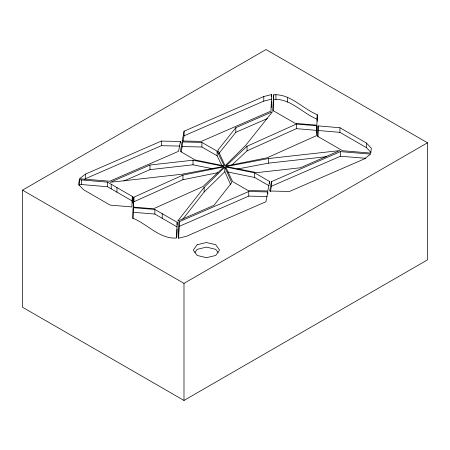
<?xml version="1.0" encoding="UTF-8"?>
<svg xmlns="http://www.w3.org/2000/svg" width="450" height="450" viewBox="0 0 450 450"><rect width="100%" height="100%" fill="white"/><g stroke="black" fill="none" stroke-linecap="round" stroke-linejoin="round"><path stroke-width="0.67" d="M132.328 196.442L131.934 206.949L110.154 205.099L83.621 189.782L78.733 184.618L79.324 179.747L107.55 182.138L132.328 196.442L132.249 203.147M133.217 207.686L132.823 218.188C147.375 224.01 159.767 239.321 176.569 238.011L177.154 222.328L154.862 209.453L133.217 207.686L132.981 218.588M133.605 197.308L133.239 207.056L153.456 208.772L202.866 186.609L224.044 166.866L182.936 175.106L133.605 197.308L133.397 207.484M176.771 237.156L177.081 228.977M273.516 94.832L272.925 110.52L295.223 123.39L316.868 125.156L317.261 114.654C302.704 108.832 290.312 93.521 273.516 94.832L273.082 111.026M316.845 125.786L316.474 135.658L267.064 157.821L225.906 166.028L247.033 146.256L296.37 124.054L316.845 125.786L316.744 133.02M317.183 121.359L317.261 114.654M318.15 125.899L317.756 136.401L342.534 150.705L370.761 153.096L371.351 148.224L366.457 143.061L339.93 127.744L318.15 125.899L317.914 136.8M179.123 221.799L178.431 238.281L186.531 236.261L265.916 201.729L267.801 191.936L248.743 191.509L179.123 221.799L179.123 226.401L248.743 196.116L267.12 196.526M178.633 238.078L179.123 226.356M271.648 94.562L270.956 111.088L201.257 141.412L182.199 140.985L184.084 131.197L263.784 96.519L271.648 94.562L271.648 96.536M271.305 107.426L271.564 101.233M79.155 185.743L79.324 179.747M180.439 141.502L178.554 151.29L109.749 181.226L79.464 178.751L85.449 174.105L161.381 141.075L180.439 141.502L180.439 142.813M182.205 141.953L180.382 151.431L195.154 159.958L224.252 165.909L217.097 151.172L201.898 142.391L182.205 141.953L182.205 146.554L181.164 151.971M183.077 141.019L184.084 135.799L184.084 131.197M269.618 181.496L267.795 190.969L248.102 190.53L232.583 181.569L225.697 166.984L254.7 172.879L269.618 181.496L269.618 183.465M271.446 181.631L269.64 191.014L289.524 191.458L364.551 158.816L370.637 154.097L340.414 151.627L271.446 181.631L271.446 186.232L270.411 191.593M194.85 252.551L197.156 249.334L206.449 247.112L215.741 249.334L218.047 252.551M204.159 187.357L177.649 221.13L213.913 205.352L231.784 182.588L224.831 167.124L204.159 187.357L204.159 191.959L182.779 219.195M235.822 127.688L217.907 150.159L225.118 165.774L245.616 145.434L272.481 111.741L235.822 127.688L235.822 132.289L218.779 153.664M204.159 191.959L224.831 171.726L224.831 167.124M231.941 164.981L247.033 150.857L296.37 128.655L316.845 130.388M84.426 179.488L85.534 178.627M22.5 190.142L266.012 49.551L427.5 142.785L427.5 259.858L183.988 400.449L22.5 307.215L22.5 190.142L183.988 283.376L427.5 142.785M133.605 201.909L182.936 179.708L217.879 172.704M179.758 146.087L161.381 145.676L85.449 178.712L85.449 174.105M184.084 135.799L263.784 101.121L271.648 99.163M149.979 165.032L110.346 182.273L181.519 174.285L223.808 166.365L193.011 160.2L149.979 165.032L149.979 169.633L123.772 181.035M235.822 132.289L267.334 118.581M271.446 186.232L340.414 156.229L365.827 158.304M268.358 158.563L226.142 166.528L256.849 172.637L300.24 167.794L339.778 150.593L268.358 158.563L268.358 163.17L237.718 168.947M149.979 169.633L193.011 164.801L212.856 168.773M268.358 163.17L326.604 156.667M273.516 99.439C290.312 98.123 302.704 113.439 317.261 119.256M182.205 146.554L201.898 146.998L217.097 155.773L221.867 165.6M133.217 212.287L154.862 214.059L177.154 226.929M318.15 130.5L339.93 132.345L366.457 147.662L370.907 152.359M79.324 184.348L107.55 186.739L132.328 201.049M227.722 171.996L254.7 177.48L269.021 185.749M224.831 171.726L230.67 184.714M366.457 143.061L366.457 147.662M340.414 151.627L340.414 156.229M339.93 127.744L339.93 132.345M296.37 124.054L296.37 128.655M287.511 97.476L287.511 102.082M275.923 94.736L275.923 99.337M267.801 191.936L267.801 193.911M263.784 96.519L263.784 101.121M254.7 172.879L254.7 177.48M248.743 191.509L248.743 196.116M247.033 146.256L247.033 150.857M225.697 166.984L225.697 168.3M217.097 151.172L217.097 155.773M201.898 142.391L201.898 146.998M193.011 160.2L193.011 164.801M183.988 283.376L183.988 400.449M182.936 175.106L182.936 179.708M177.154 222.328L177.154 224.955M162.219 213.699L162.219 218.306M161.381 141.075L161.381 145.676M154.862 209.453L154.862 214.059M133.909 197.173L133.909 201.774M133.751 197.241L133.751 201.842M116.966 187.577L116.966 192.178M111.212 184.252L111.212 188.859M107.55 182.138L107.55 186.739M81.512 179.933L81.512 184.534M197.156 244.732L193.309 250.093L197.156 255.459L206.449 257.681L215.741 255.459L219.589 250.093L215.741 244.732L206.449 242.511L197.156 244.732"/></g></svg>
